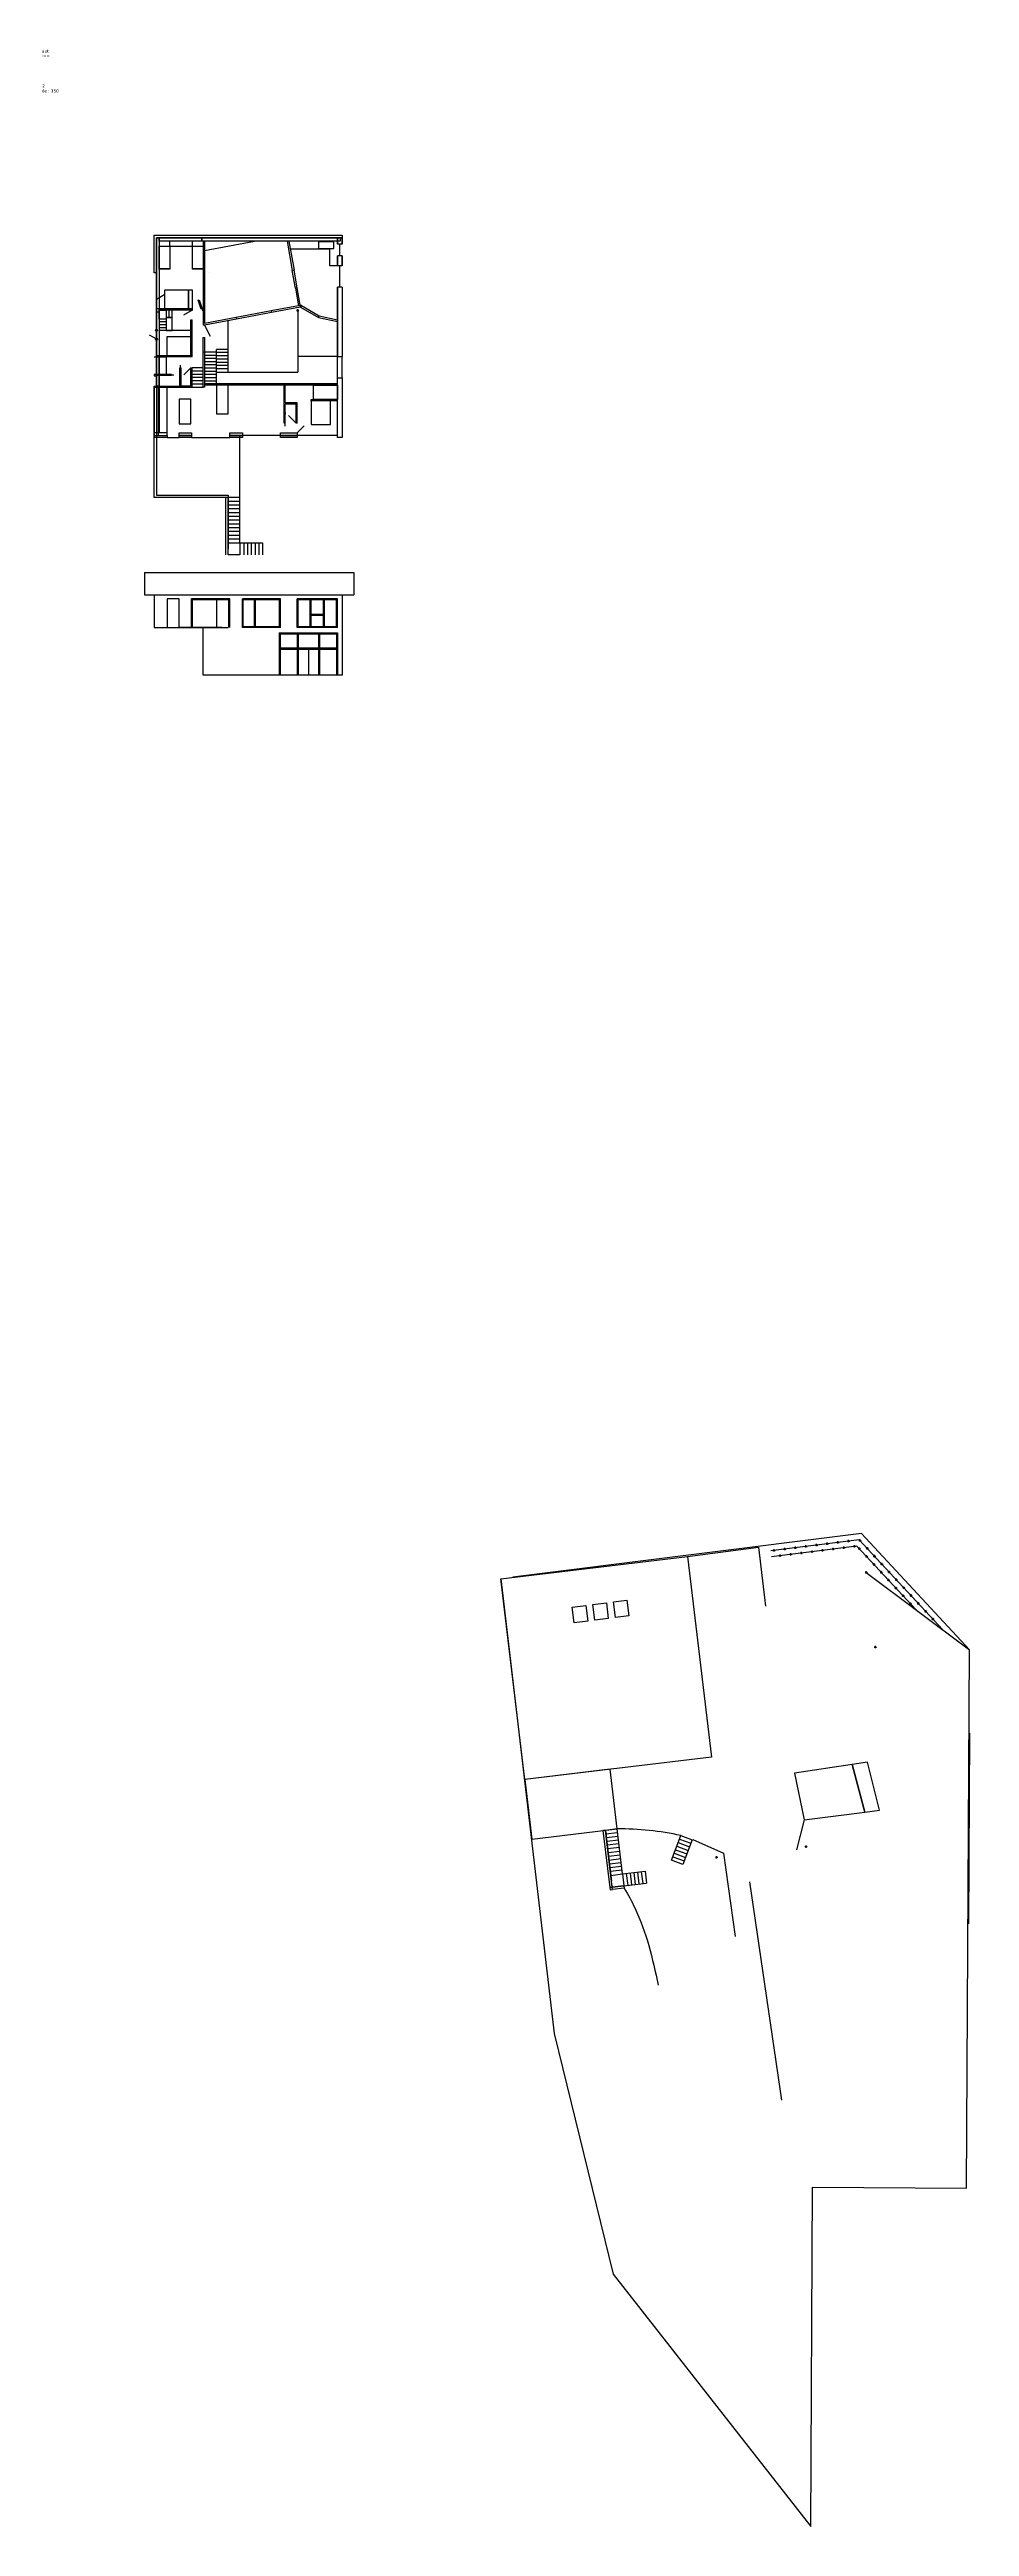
# Model space of a CAD drawing. Header units: centimetres. Extents: x -262314 to 1497847, y -126598 to 219599.
# Drawn here: x 768250 to 845416, y -106008 to 101740 of the extents above; entities that cross this region are included whole.
import ezdxf

# ---------------------------------------------------------------- set-up
doc = ezdxf.new("R2010")
doc.units = ezdxf.units.CM
doc.header["$PDMODE"] = 34
doc.header["$PDSIZE"] = 100
for name, color, linetype in [('A-terrasse-exterieur', 36, 'Continuous'), ('A-Wall', 30, 'Continuous'), ('AC-Calcul ratios', 4, 'Continuous'), ('cabanon', 3, 'Continuous'), ('I-Cloison', 11, 'Continuous'), ('I-STAIRS', 44, 'Continuous'), ('IS-Ouate', 253, 'Continuous'), ('Isolant pourtour radier', 36, 'Continuous'), ('Menuiseries', 60, 'Continuous'), ('Mobilier PMR', 201, 'Continuous'), ('Mur de soutenement', 1, 'Continuous'), ('Plan de masse ou contour exterieur', 30, 'Continuous'), ('Portes', 3, 'Continuous'), ('Poteaux', 251, 'Continuous')]:
    doc.layers.add(name, color=color, linetype=linetype)
doc.styles.add('Seb', font='Verdana.ttf')

msp = doc.modelspace()

# ---------------------------------------------------------------- linework, layer by layer
at = {"layer": 'A-terrasse-exterieur'}
msp.add_line((784224.36, 64159.89), (784224.36, 69359.89), dxfattribs=at)
at = {"layer": 'A-Wall'}
for p, q in [((792404.36, 85409.89), (792404.36, 85959.89)), ((792404.36, 85959.89), (792784.36, 85959.89)), ((792784.36, 85409.89), (792404.36, 85409.89)), ((792784.36, 85959.89), (792784.36, 85409.89)), ((792404.36, 83609.89), (792404.36, 84444.89)), ((792784.36, 84444.89), (792404.36, 84444.89)), ((792784.36, 83609.89), (792404.36, 83609.89)), ((792784.36, 84444.89), (792784.36, 83609.89)), ((792404.36, 75999.89), (792404.36, 81809.89)), ((792784.36, 81809.89), (792404.36, 81809.89)), ((792784.36, 81809.89), (792784.36, 75999.89)), ((792404.36, 75999.89), (792784.36, 75999.89)), ((792404.36, 69199.89), (792404.36, 74199.89)), ((792404.36, 74199.89), (792784.36, 74199.89)), ((792784.36, 74199.89), (792784.36, 69199.89)), ((792784.36, 69199.89), (792404.36, 69199.89))]:
    msp.add_line(p, q, dxfattribs=at)
for points in [[(792784.36, 85409.89), (792784.36, 85959.89), (792404.36, 85959.89), (792404.36, 85409.89)], [(792404.36, 84444.89), (792404.36, 83609.89)], [(792784.36, 83609.89), (792784.36, 84444.89)], [(792404.36, 81809.89), (792404.36, 75999.89)], [(778104.36, 69359.89), (778104.36, 69199.89), (777024.36, 69199.89), (777024.36, 69359.89), (778104.36, 69359.89)], [(789034.36, 69359.89), (789034.36, 69199.89), (787624.36, 69199.89), (787624.36, 69359.89), (789024.36, 69359.89)]]:
    msp.add_lwpolyline(points, dxfattribs=at)
for points in [[(777024.36, 69359.89), (777404.36, 69359.89), (777404.36, 73413.67), (777024.36, 73413.67)], [(779114.36, 69199.89), (779114.36, 69359.89), (780169.36, 69359.89), (780169.36, 69199.89)], [(784424.36, 69359.89), (784424.36, 69199.89), (783369.36, 69199.89), (783369.36, 69359.89)]]:
    msp.add_lwpolyline(points, close=True, dxfattribs=at)
at = {"layer": 'AC-Calcul ratios'}
for p, q in [((788180.96, 85659.89), (788613.74, 83205.44)), ((788333.27, 85659.89), (788762.17, 83231.61)), ((788763.08, 83231.77), (788613.74, 83205.44)), ((789021.67, 81765.26), (788872.33, 81738.93)), ((788872.33, 81738.93), (789134.54, 80251.86)), ((789309.92, 80130.48), (789021.67, 81765.26)), ((783904.01, 79269.35), (781244.36, 78769.76)), ((783929.81, 79123), (781244.36, 78620.12)), ((783904.01, 79269.35), (783929.81, 79123)), ((789134.54, 80251.86), (786850, 79822.73)), ((786850, 79822.73), (786876.1, 79674.72)), ((789309.92, 80130.48), (786876.1, 79674.72)), ((789384.92, 80260.38), (789275.92, 80323.32)), ((789282.09, 80288.04), (789309.92, 80130.48)), ((789384.92, 80260.38), (789309.92, 80130.48)), ((790804.38, 79267.66), (790859.08, 79409.28)), ((790804.38, 79267.66), (792404.36, 78920.61)), ((790859.08, 79409.28), (792404.36, 79074.1)), ((792404.36, 78920.61), (792404.36, 79074.1))]:
    msp.add_line(p, q, dxfattribs=at)
msp.add_lwpolyline([(781244.36, 84874.38), (785431.08, 85659.89)], dxfattribs=at)
at = {"layer": 'cabanon'}
for p, q in [((779114.36, 55671.12), (778104.36, 55671.12)), ((778104.36, 55671.12), (778104.36, 53271.12)), ((779114.36, 53271.12), (779114.36, 55671.12)), ((782279.36, 53271.12), (782279.36, 55591.12)), ((785449.36, 53311.12), (785449.36, 55591.12)), ((785529.36, 53311.12), (785529.36, 55591.12)), ((787544.36, 53311.12), (785439.36, 53311.12)), ((787544.36, 53311.12), (785529.36, 53311.12)), ((836361.05, -22718.12), (807104.23, -26382.26)), ((836168.98, -23246.08), (828756.14, -24174.47)), ((835976.92, -23774.04), (828816.93, -24670.76)), ((806112.84, -26513.14), (810565.93, -64671.59)), ((836762.29, -25993.64), (845415.88, -32469.25)), ((845170.41, -77626.33), (845415.88, -32469.25)), ((810565.93, -64671.59), (815521.45, -84850.66)), ((832105.48, -106007.87), (832249.21, -77536.89)), ((832249.21, -77536.89), (845170.41, -77626.33)), ((815521.45, -84850.66), (832105.48, -106007.87))]:
    msp.add_line(p, q, dxfattribs=at)
for points in [[(845415.88, -32469.25), (836361.05, -22718.12)], [(836168.98, -23246.08), (835722.47, -23302)], [(840944.12, -29122.96), (835976.92, -23774.04)], [(843179.62, -30795.82), (836168.98, -23246.08)], [(836631.47, -46096.95), (837871.42, -45936.73), (836859.6, -41907.35), (835572.12, -42101.39), (836631.47, -46096.95)]]:
    msp.add_lwpolyline(points, dxfattribs=at)
msp.add_lwpolyline([(830744.33, -42828.99), (831557.94, -46752.51), (836631.47, -46096.95), (835572.12, -42101.39)], close=True, dxfattribs=at)
for p in [(829024.79, -24140.82), (829529.75, -24581.49), (829917.82, -24028.98), (830422.77, -24469.65), (830810.84, -23917.14), (831315.8, -24357.8), (831703.87, -23805.29), (832208.82, -24245.96), (832596.89, -23693.45), (833101.84, -24134.12), (833489.91, -23581.61), (833994.87, -24022.27), (834382.94, -23469.77), (834887.89, -23910.43), (835275.96, -23357.92), (835780.91, -23798.59), (836178.12, -23990.71), (836225.71, -23307.17), (836790.55, -24650.2), (836838.12, -23966.67), (837450.53, -24626.18), (836762.29, -25993.64), (837402.98, -25309.7), (838015.41, -25969.19), (838062.95, -25285.69), (838627.84, -26628.68), (838675.36, -25945.19), (839287.78, -26604.7), (839240.27, -27288.17), (839852.7, -27947.67), (839900.19, -27264.21), (840465.13, -28607.16), (840512.6, -27923.71), (841125.02, -28583.22), (841737.43, -29242.73), (842349.84, -29902.23), (837528.3, -32246.89)]:
    msp.add_point(p, dxfattribs=at)
at = {"layer": 'I-Cloison'}
for p, q in [((777444.36, 85259.89), (781144.36, 85259.89)), ((778344.36, 85259.89), (778344.36, 85659.89)), ((780244.36, 85259.89), (780244.36, 85659.89)), ((781144.36, 85659.89), (781144.36, 78620.12)), ((781244.36, 85659.89), (781244.36, 78769.76)), ((777444.36, 83309.89), (777444.36, 83359.89)), ((778344.36, 83309.89), (777444.36, 83309.89)), ((778344.36, 83359.89), (778344.36, 83309.89)), ((780244.36, 83309.89), (780244.36, 83359.89)), ((781144.36, 83309.89), (780244.36, 83309.89)), ((781144.36, 83359.89), (781144.36, 83309.89)), ((781659.3, 83059.89), (781659.3, 83059.89)), ((777224.36, 79969.48), (777224.36, 80189.48)), ((780214.36, 79986.89), (777444.36, 79986.89)), ((780214.36, 79886.89), (777444.36, 79886.89)), ((777444.36, 79363.67), (777444.36, 78163.67)), ((780114.36, 76063.67), (780114.36, 79056.89)), ((780114.36, 79056.89), (780214.36, 79056.89)), ((780214.36, 79986.89), (780214.36, 79886.89)), ((780214.36, 75963.67), (780214.36, 79056.89)), ((780114.36, 78163.67), (777444.36, 78163.67)), ((781244.36, 78620.12), (781144.36, 78620.12)), ((781144.36, 77590.12), (781244.36, 77590.12)), ((781244.36, 77590.12), (781244.36, 73422.55)), ((780114.36, 76063.67), (777224.36, 76063.67)), ((780214.36, 75963.67), (777224.36, 75963.67)), ((779184.36, 73513.67), (779184.36, 75033.67)), ((779184.36, 75033.67), (779284.36, 75033.67)), ((779284.36, 73513.67), (779284.36, 75033.67)), ((780114.36, 76063.67), (780114.36, 76663.67)), ((780114.36, 73513.67), (780114.36, 75033.67)), ((780114.36, 75033.67), (780214.36, 75033.67)), ((780214.36, 73413.67), (780214.36, 75033.67)), ((777024.36, 73513.67), (777224.36, 73513.67)), ((777024.36, 73413.67), (777459.36, 73413.67)), ((778484.36, 74473.67), (777224.36, 74473.67)), ((778484.36, 74413.67), (777224.36, 74413.67)), ((777224.36, 73513.67), (780114.36, 73513.67)), ((777224.36, 73513.67), (777224.36, 73413.67)), ((777224.36, 73413.67), (780214.36, 73413.67)), ((777444.36, 73513.67), (777444.36, 74413.67)), ((777444.36, 73513.67), (779284.36, 73513.67)), ((778484.36, 74473.67), (778484.36, 74413.67)), ((780114.36, 73513.67), (779214.36, 73513.67)), ((781244.36, 73422.55), (781144.36, 73422.55)), ((792404.36, 73689.89), (781244.36, 73689.89)), ((792404.36, 73589.89), (781244.36, 73589.89)), ((787924.36, 70409.89), (787924.36, 73589.89)), ((788024.36, 72109.89), (788024.36, 73589.89)), ((792404.36, 73589.89), (788234.36, 73589.89)), ((789024.36, 72109.89), (788024.36, 72109.89)), ((788024.36, 70409.89), (788024.36, 72009.89)), ((788924.36, 72009.89), (788024.36, 72009.89)), ((788924.36, 70409.89), (788924.36, 72009.89)), ((789024.36, 70409.89), (789024.36, 72109.89)), ((790204.36, 72289.89), (790204.36, 72389.89)), ((790204.36, 72389.89), (790404.36, 72389.89)), ((792404.36, 72289.89), (790204.36, 72289.89)), ((778104.36, 69579.89), (777024.36, 69579.89)), ((777024.36, 69359.89), (778104.36, 69359.89)), ((778104.36, 69359.89), (778104.36, 69579.89)), ((788024.36, 70409.89), (787924.36, 70409.89)), ((789024.36, 70409.89), (788924.36, 70409.89))]:
    msp.add_line(p, q, dxfattribs=at)
for points in [[(777444.36, 83359.89), (777444.36, 85259.89), (778344.36, 85259.89), (778344.36, 83359.89)], [(780244.36, 83359.89), (780244.36, 85259.89), (781144.36, 85259.89), (781144.36, 83359.89)], [(777914.36, 81586.89), (779914.36, 81586.89), (779914.36, 79986.89), (777914.36, 79986.89)], [(780214.36, 79986.89), (779914.36, 79986.89), (779914.36, 81586.89), (780214.36, 81586.89)], [(778524.36, 78163.67), (778524.36, 79263.67), (778044.36, 79263.67), (778044.36, 78163.67)], [(780214.36, 79886.89), (780254.36, 79886.89), (780254.36, 79986.89), (780214.36, 79986.89)], [(781054.36, 79886.89), (781144.36, 79886.89), (781144.36, 79986.89), (781054.36, 79986.89)], [(778114.36, 77663.67), (780114.36, 77663.67), (780114.36, 76063.67), (778114.36, 76063.67)], [(790404.36, 73589.89), (792404.36, 73589.89), (792404.36, 72389.89), (790404.36, 72389.89)], [(791804.36, 70289.89), (791804.36, 72289.89), (790204.36, 72289.89), (790204.36, 70289.89)], [(779114.36, 69359.89), (779114.36, 69579.89), (780169.36, 69579.89), (780169.36, 69359.89)], [(783369.36, 69359.89), (783369.36, 69579.89), (784424.36, 69579.89), (784424.36, 69359.89)], [(789034.36, 69579.89), (789034.36, 69359.89), (787624.36, 69359.89), (787624.36, 69579.89)]]:
    msp.add_lwpolyline(points, close=True, dxfattribs=at)
for points in [[(781144.36, 73413.67), (781144.36, 77590.12)], [(777444.36, 75963.67), (778044.36, 75963.67), (778044.36, 74473.67), (777444.36, 74473.67), (777444.36, 75963.67)]]:
    msp.add_lwpolyline(points, dxfattribs=at)
at = {"layer": 'I-STAIRS'}
for p, q in [((777444.36, 79136.89), (777444.36, 78163.67)), ((778044.36, 79136.89), (778044.36, 78163.67)), ((778284.36, 79263.67), (778284.36, 79886.89)), ((781244.36, 80899.48), (781244.36, 80899.48)), ((781244.36, 80329.48), (781244.36, 80329.48)), ((783244.36, 74689.89), (783244.36, 78994.64)), ((789064.36, 79861.89), (789064.36, 74689.89)), ((778044.36, 78893.59), (777444.36, 78893.59)), ((778044.36, 78650.28), (777444.36, 78650.28)), ((778044.36, 78406.98), (777444.36, 78406.98)), ((778044.36, 78163.67), (777444.36, 78163.67)), ((781144.36, 75033.67), (780214.36, 75033.67)), ((781244.36, 76389.89), (782244.36, 76389.89)), ((781244.36, 76339.89), (781244.36, 76389.89)), ((781244.36, 76339.89), (781244.36, 76069.89)), ((781244.36, 76339.89), (781244.36, 76069.89)), ((781244.36, 76119.89), (782244.36, 76119.89)), ((781244.36, 76069.89), (781244.36, 75799.89)), ((781244.36, 75849.89), (782244.36, 75849.89)), ((781244.36, 75799.89), (781244.36, 75529.89)), ((781244.36, 75579.89), (782244.36, 75579.89)), ((781244.36, 75529.89), (781244.36, 75259.89)), ((781244.36, 75309.89), (782244.36, 75309.89)), ((781244.36, 75259.89), (781244.36, 74989.89)), ((781244.36, 75039.89), (782244.36, 75039.89)), ((781244.36, 74989.89), (781244.36, 74719.89)), ((782244.36, 73689.89), (782244.36, 76589.89)), ((783244.36, 76589.89), (782244.36, 76589.89)), ((783244.36, 76318.46), (782244.36, 76318.46)), ((783244.36, 76059.89), (782244.36, 76059.89)), ((783244.36, 75775.6), (782244.36, 75775.6)), ((783244.36, 75504.18), (782244.36, 75504.18)), ((782244.36, 75293.67), (782244.36, 75293.67)), ((783244.36, 75232.75), (782244.36, 75232.75)), ((783244.36, 74961.32), (782244.36, 74961.32)), ((783244.36, 75859.89), (783244.36, 75859.89)), ((792404.36, 75999.89), (789064.36, 75999.89)), ((781144.36, 74763.67), (780214.36, 74763.67)), ((781144.36, 74493.67), (780214.36, 74493.67)), ((781144.36, 74223.67), (780214.36, 74223.67)), ((781144.36, 73953.67), (780214.36, 73953.67)), ((781144.36, 73683.67), (780214.36, 73683.67)), ((781244.36, 74769.89), (782244.36, 74769.89)), ((781244.36, 74719.89), (781244.36, 74449.89)), ((781244.36, 74499.89), (782244.36, 74499.89)), ((781244.36, 74449.89), (781244.36, 73689.89)), ((781244.36, 74229.89), (782244.36, 74229.89)), ((781244.36, 73959.89), (782244.36, 73959.89)), ((782244.36, 74689.89), (783244.36, 74689.89)), ((783244.36, 74689.89), (789064.36, 74689.89)), ((783224.36, 64159.89), (783224.36, 59859.89)), ((784224.36, 64159.89), (783224.36, 64159.89)), ((784224.36, 63843.22), (783224.36, 63843.22)), ((784224.36, 63526.56), (783224.36, 63526.56)), ((784224.36, 63209.89), (783224.36, 63209.89)), ((784224.36, 62893.22), (783224.36, 62893.22)), ((784224.36, 62576.56), (783224.36, 62576.56)), ((784224.36, 60359.89), (784224.36, 64159.89)), ((784224.36, 62259.89), (783224.36, 62259.89)), ((784224.36, 61943.22), (783224.36, 61943.22)), ((784224.36, 61626.56), (783224.36, 61626.56)), ((784224.36, 61309.89), (783224.36, 61309.89)), ((784224.36, 60993.22), (783224.36, 60993.22)), ((784224.36, 60676.56), (783224.36, 60676.56)), ((784224.36, 60359.89), (786124.36, 60359.89)), ((784541.02, 60359.89), (784541.02, 59359.89)), ((784857.69, 60359.89), (784857.69, 59359.89)), ((785174.36, 60359.89), (785174.36, 59359.89)), ((785491.02, 60359.89), (785491.02, 59359.89)), ((785807.69, 60359.89), (785807.69, 59359.89)), ((786124.36, 60359.89), (786124.36, 59359.89)), ((821762.01, -24647.36), (827710.39, -23862.08)), ((827710.39, -23862.08), (828318.34, -28824.99)), ((815866.71, -47506.04), (814873.74, -47624.43)), ((814873.74, -47624.43), (815382.8, -51894.19)), ((816316.58, -51279.32), (815866.71, -47506.04)), ((831557.94, -46752.51), (830910.29, -49260.84)), ((815904.2, -47820.48), (814911.23, -47938.87)), ((815941.69, -48134.92), (814948.72, -48253.31)), ((815979.18, -48449.36), (814986.21, -48567.75)), ((816015.17, -48751.3), (815022.21, -48869.68)), ((816052.66, -49065.74), (815059.7, -49184.12)), ((816091.64, -49392.68), (815098.68, -49511.06)), ((816129.13, -49707.12), (815136.16, -49825.5)), ((820536.65, -49837.56), (821471.95, -50191.41)), ((820648.71, -49541.38), (821584.01, -49895.24)), ((820760.76, -49245.2), (821696.06, -49599.06)), ((820872.82, -48949.02), (821808.12, -49302.88)), ((820984.87, -48652.84), (821920.17, -49006.7)), ((821096.93, -48356.67), (822032.23, -48710.52)), ((822211.24, -48402.74), (824786.62, -49546.88)), ((824786.62, -49546.88), (825759.54, -56526.09)), ((816166.62, -50021.56), (815173.65, -50139.94)), ((816204.11, -50336), (815211.14, -50454.38)), ((816241.6, -50650.44), (815248.63, -50768.82)), ((816279.09, -50964.88), (815286.12, -51083.26)), ((816316.58, -51279.32), (818203.22, -51054.38)), ((816631.02, -51241.83), (816749.4, -52234.79)), ((816945.46, -51204.34), (817063.84, -52197.31)), ((817259.9, -51166.85), (817378.28, -52159.82)), ((817574.34, -51129.36), (817692.72, -52122.33)), ((817888.78, -51091.87), (818007.16, -52084.84)), ((818203.22, -51054.38), (818321.6, -52047.35)), ((816434.96, -52272.28), (818321.6, -52047.35)), ((826961.38, -51949.56), (829658.14, -70266.41))]:
    msp.add_line(p, q, dxfattribs=at)
for points in [[(777444.36, 79986.89), (777224.36, 79986.89), (777224.36, 79736.89), (777444.36, 79736.89)], [(777444.36, 79886.89), (778044.36, 79886.89), (778044.36, 79136.89), (777444.36, 79136.89)], [(778044.36, 79263.67), (778524.36, 79263.67), (778524.36, 79886.89), (778044.36, 79886.89)], [(777224.36, 78203.67), (777124.36, 78203.67), (777124.36, 78163.67), (777324.36, 78163.67), (777324.36, 78203.67)], [(777224.36, 77463.67), (777124.36, 77463.67), (777124.36, 77423.67), (777324.36, 77423.67), (777324.36, 77463.67)], [(783224.36, 59359.89), (783224.36, 60359.89), (784224.36, 60359.89), (784224.36, 59359.89)], [(821359.89, -50487.6), (820424.59, -50133.74), (821208.98, -48060.49), (822144.28, -48414.35)], [(815442, -52390.67), (815323.61, -51397.7), (816316.58, -51279.32), (816434.96, -52272.28)]]:
    msp.add_lwpolyline(points, close=True, dxfattribs=at)
msp.add_lwpolyline([(815866.71, -47506.04), (815270.04, -42501.48), (808120.67, -43353.87), (808717.34, -48358.42), (815866.71, -47506.04)], dxfattribs=at)
msp.add_arc((816106.04, -71214.39), 23709.55, 77.5711507, 90.5783821, dxfattribs=at)
msp.add_spline([(816458.64, -52470.88), (817348.15, -54125.31), (819313.9, -60611.89)], degree=3, dxfattribs=at)
at = {"layer": 'IS-Ouate'}
for points in [[(777224.36, 75943.67), (777224.36, 85959.89), (777444.36, 85959.89), (777444.36, 76063.67), (777224.36, 76063.67)], [(781024.36, 85959.89), (781024.36, 85659.89), (777444.36, 85659.89), (777444.36, 85959.89), (781024.36, 85959.89)], [(777224.36, 73513.67), (777224.36, 75963.67), (777444.36, 75963.67), (777444.36, 73513.67), (777224.36, 73513.67)]]:
    msp.add_lwpolyline(points, dxfattribs=at)
at = {"layer": 'Isolant pourtour radier'}
msp.add_lwpolyline([(792624.36, 85959.89), (792624.36, 85659.89), (781024.36, 85659.89), (781024.36, 85959.89)], close=True, dxfattribs=at)
at = {"layer": 'Menuiseries'}
for p, q in [((787524.36, 52811.12), (787524.36, 49271.12)), ((787524.36, 52811.12), (792404.36, 52811.12)), ((787604.36, 52731.12), (787604.36, 49271.12)), ((787604.36, 52731.12), (787604.36, 49271.12)), ((787604.36, 52731.12), (787604.36, 49271.12)), ((787604.36, 52731.12), (792324.36, 52731.12)), ((789024.36, 52731.12), (789024.36, 51521.12)), ((789104.36, 52731.12), (789104.36, 51521.12)), ((790824.36, 52731.12), (790824.36, 51521.12)), ((790904.36, 52731.12), (790904.36, 51521.12)), ((792324.36, 52731.12), (792324.36, 49271.12)), ((792404.36, 52811.12), (792404.36, 49271.12)), ((792324.36, 51521.12), (787604.36, 51521.12)), ((792324.36, 51421.12), (787604.36, 51421.12)), ((789024.36, 51421.12), (789024.36, 49271.12)), ((789104.36, 51421.12), (789104.36, 49271.12)), ((789964.36, 51421.12), (789964.36, 49271.12)), ((791124.36, 51421.12), (790724.36, 51421.12)), ((790824.36, 51421.12), (790824.36, 49271.12)), ((790904.36, 51421.12), (790904.36, 49271.12))]:
    msp.add_line(p, q, dxfattribs=at)
at = {"layer": 'Mobilier PMR'}
for p, q in [((791754.36, 85009.89), (788448.08, 85009.89)), ((791754.36, 83609.89), (791754.36, 85009.89)), ((792404.36, 83609.89), (791754.36, 83609.89))]:
    msp.add_line(p, q, dxfattribs=at)
at = {"layer": 'Mur de soutenement'}
for p, q in [((777224.36, 83012.63), (777024.36, 83012.63)), ((777024.36, 75963.67), (777224.36, 75963.67)), ((777024.36, 73513.67), (777224.36, 73513.67)), ((777224.36, 69199.89), (777244.36, 69199.89)), ((783024.36, 64159.89), (783024.36, 59359.89)), ((783224.36, 59359.89), (783224.36, 64159.89)), ((813394.59, -30065.02), (812263.48, -30207.1)), ((815121.02, -29848.15), (813989.91, -29990.23)), ((816848.15, -29631.19), (815716.34, -29773.36)), ((845415.88, -39469.25), (845328.91, -55469.01)), ((814873.74, -47624.43), (814675.15, -47648.1)), ((814873.74, -47624.43), (814675.15, -47648.1)), ((814675.15, -47648.1), (815243.4, -52414.35)), ((815442, -52390.67), (814873.74, -47624.43)), ((815243.4, -52414.35), (815442, -52390.67)), ((815418.32, -52192.08), (815442, -52390.67))]:
    msp.add_line(p, q, dxfattribs=at)
for points in [[(777024.36, 85959.89), (777024.36, 86159.89), (792784.36, 86159.89), (792784.36, 85959.89), (777224.36, 85959.89)], [(777024.36, 83012.63), (777024.36, 86159.89), (777224.36, 86159.89)], [(777224.36, 85959.89), (777224.36, 64359.89)], [(777224.36, 79399.48), (777224.36, 81699.48)], [(777224.36, 64159.89), (777024.36, 64159.89), (777024.36, 73513.67)], [(777224.36, 64359.89), (783224.36, 64359.89), (783224.36, 64159.89), (777024.36, 64159.89), (777024.36, 64359.89)], [(806112.84, -26513.14), (821762.01, -24647.36), (823769.84, -41488.09), (808120.67, -43353.87), (806112.84, -26513.14)], [(812263.48, -30207.1), (812100.48, -28896.53), (813231.76, -28755.83), (813394.59, -30065.02)], [(813989.91, -29990.23), (813827.18, -28681.78), (814958.46, -28541.08), (815121.02, -29848.15)], [(815716.34, -29773.36), (815553.87, -28467.03), (816685.16, -28326.33), (816847.46, -29631.28)]]:
    msp.add_lwpolyline(points, dxfattribs=at)
for points in [[(777224.36, 74473.67), (777024.36, 74473.67), (777024.36, 74373.67), (777224.36, 74373.67)], [(815465.67, -52589.26), (815442, -52390.67), (815243.4, -52414.35), (815267.08, -52612.94)], [(815465.67, -52589.26), (815442, -52390.67), (816434.96, -52272.28), (816458.64, -52470.88)]]:
    msp.add_lwpolyline(points, close=True, dxfattribs=at)
msp.add_point((831713.49, -48987.82), dxfattribs=at)
at = {"layer": 'Plan de masse ou contour exterieur'}
for p, q in [((776224.36, 57872.54), (793784.36, 57872.54)), ((776224.36, 57872.54), (776224.36, 56014.6)), ((793784.36, 57872.54), (793784.36, 56014.6)), ((776224.36, 56014.6), (793784.36, 56014.6)), ((777024.36, 56014.6), (777024.36, 53271.12)), ((792784.36, 56014.6), (792784.36, 49271.12)), ((777024.36, 53271.12), (783224.36, 53271.12)), ((781144.36, 49271.12), (781144.36, 53271.12)), ((792784.36, 49271.12), (781144.36, 49271.12))]:
    msp.add_line(p, q, dxfattribs=at)
at = {"layer": 'Portes'}
for p, q in [((792594.36, 84444.89), (792594.36, 85409.89)), ((788873.95, 81739.21), (788615.36, 83205.73)), ((789021.67, 81765.26), (788763.08, 83231.77)), ((792594.36, 81809.89), (792594.36, 83609.89)), ((777224.36, 81586.89), (777224.36, 83012.63)), ((777917.18, 81186.89), (777224.36, 80786.89)), ((777224.36, 80786.89), (777224.36, 79986.89)), ((777224.36, 78203.67), (777224.36, 79736.89)), ((780214.36, 79886.89), (779495.55, 79471.89)), ((786848.49, 79822.16), (783902.21, 79270.44)), ((786876.1, 79674.72), (783929.81, 79123)), ((789309.92, 80130.48), (790804.38, 79267.66)), ((789384.92, 80260.38), (790879.38, 79397.56)), ((776618.14, 77813.67), (777224.36, 77463.67)), ((777224.36, 76063.67), (777224.36, 77423.67)), ((781244.36, 78620.12), (781715.42, 77704.15)), ((777224.36, 73513.67), (777224.36, 75963.67)), ((779234.36, 74333.67), (779234.36, 75263.67)), ((780114.36, 75033.67), (779527.46, 74446.78)), ((792404.36, 74199.89), (792404.36, 75999.89)), ((792784.36, 74199.89), (792784.36, 75999.89)), ((777984.36, 74443.67), (778684.36, 74443.67)), ((780214.36, 73413.67), (781144.36, 73413.67)), ((787974.36, 70975.73), (787974.36, 70145.73)), ((788924.36, 70409.89), (788287.96, 71046.29)), ((778104.36, 69199.89), (779114.36, 69199.89)), ((780169.36, 69199.89), (783369.36, 69199.89)), ((787624.36, 69359.89), (784084.36, 69359.89)), ((789034.36, 69579.89), (789621.25, 70166.79)), ((792404.36, 69359.89), (789034.36, 69359.89)), ((783369.36, 55671.12), (780169.36, 55671.12)), ((780169.36, 53271.12), (780169.36, 55671.12)), ((783369.36, 55591.12), (780169.36, 55591.12)), ((780249.36, 53271.12), (780249.36, 55591.12)), ((783289.36, 53271.12), (783289.36, 55591.12)), ((783369.36, 53271.12), (783369.36, 55671.12)), ((787624.36, 55671.12), (784424.36, 55671.12)), ((784424.36, 53271.12), (784424.36, 55671.12)), ((787624.36, 55591.12), (784424.36, 55591.12)), ((784504.36, 53311.12), (784504.36, 55591.12)), ((787544.36, 53311.12), (787544.36, 55591.12)), ((787624.36, 53271.12), (787624.36, 55671.12)), ((792404.36, 55671.12), (789024.36, 55671.12)), ((789024.36, 53271.12), (789024.36, 55671.12)), ((792404.36, 55591.12), (789024.36, 55591.12)), ((789024.36, 55591.12), (789104.36, 55591.12)), ((789104.36, 53311.12), (789104.36, 55591.12)), ((790124.36, 53311.12), (790124.36, 55591.12)), ((790204.36, 53311.12), (790204.36, 55591.12)), ((791224.36, 54351.12), (790204.36, 54351.12)), ((791224.36, 54271.12), (790204.36, 54271.12)), ((791224.36, 53311.12), (791224.36, 55591.12)), ((791304.36, 53311.12), (791304.36, 55591.12)), ((792324.36, 53311.12), (792324.36, 55591.12)), ((792404.36, 53271.12), (792404.36, 55671.12)), ((782704.36, 53271.12), (779104.36, 53271.12)), ((787624.36, 53311.12), (784424.36, 53311.12)), ((787624.36, 53271.12), (784424.36, 53271.12)), ((792404.36, 53311.12), (789024.36, 53311.12)), ((792404.36, 53271.12), (789024.36, 53271.12))]:
    msp.add_line(p, q, dxfattribs=at)
for points in [[(792104.36, 85059.89), (792104.36, 85609.89), (790804.36, 85609.89), (790804.36, 85059.89)], [(780959.04, 79956.64), (780717.05, 80719.16), (780812.36, 80749.41), (781054.36, 79986.89)], [(779114.36, 72413.67), (779114.36, 70359.89), (780114.36, 70359.89), (780114.36, 72413.67)]]:
    msp.add_lwpolyline(points, close=True, dxfattribs=at)
for points in [[(778104.36, 69579.89), (778104.36, 73413.67), (777459.36, 73413.67), (777459.36, 69579.89)], [(782244.36, 73589.89), (782244.36, 71189.89), (783244.36, 71189.89), (783244.36, 73589.89), (782244.36, 73589.89)]]:
    msp.add_lwpolyline(points, dxfattribs=at)
for p in [(789064.36, 79861.89), (787974.36, 71239.89)]:
    msp.add_point(p, dxfattribs=at)
at = {"layer": 'Poteaux'}
msp.add_point((824206.66, -49882.82), dxfattribs=at)

# ---------------------------------------------------------------- texts
at = {"layer": 'I-STAIRS', "insert": (762536.66, 101729.68), "char_height": 250, "attachment_point": 1, "style": 'Seb'}
msp.add_mtext_dynamic_manual_height_columns('Escalier jusque chambre du haut\\P====================\\P\\P\\pxi-3,l4,t4;•^Ihauteur : 123\\P•^Inb de marches : 7\\P•^Ihauteur marche : 17.6\\P•^Ilongueur giron : 25\\P•^Irelation de blondel : 60.2\\P•^Ilongueur du pas de foulée : 150', width=8719.6018, gutter_width=500, heights=[0], dxfattribs=at)

doc.saveas('drawing.dxf')
